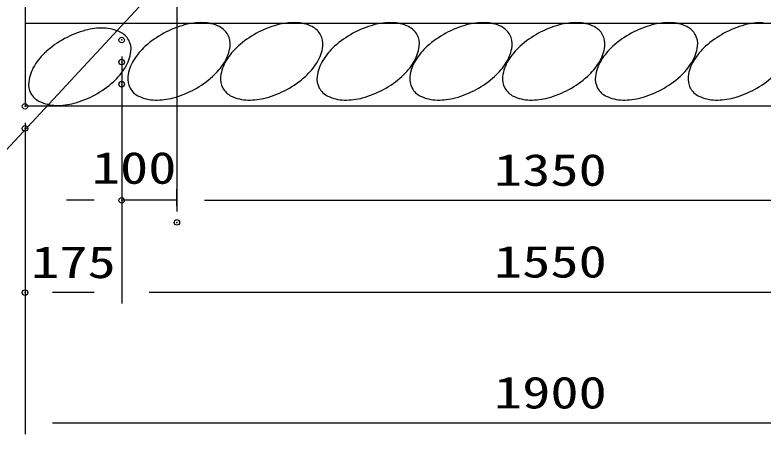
# Model space of a CAD drawing. Units: millimetres, scale not verified. Extents: x -5940 to 5940, y -4200 to 4200.
# Drawn here: x 715 to 2070, y -1555 to -796 of the extents above; entities that cross this region are included whole.
import ezdxf
from ezdxf.enums import TextEntityAlignment as Align

# ---------------------------------------------------------------- set-up
doc = ezdxf.new("R2010")
doc.units = ezdxf.units.MM
doc.header["$LTSCALE"] = 20
doc.header["$PDMODE"] = 32
doc.header["$PDSIZE"] = 10
for name, color, linetype, lineweight in [('0-1_0', 7, 'Continuous', 25), ('0-2_1', 7, 'Continuous', 25), ('0-3_EXTCNT-L', 4, 'Continuous', 25)]:
    doc.layers.add(name, color=color, linetype=linetype, lineweight=lineweight)
doc.layers.add('0-5_DEFPOINTS', color=7, linetype='Continuous')
doc.styles.add('ＭＳ ゴシック', font='')
doc.styles.get('ＭＳ ゴシック').set_extended_font_data('MS Gothic')

msp = doc.modelspace()

# ---------------------------------------------------------------- linework, layer by layer
at = {"layer": '0-1_0', "color": 1}
for p, q in [((1008.24, -366.51), (1008.24, -1151.7)), ((908.24, -871.51), (908.24, -1317.7)), ((908.24, -911.51), (908.24, -1151.7)), ((908.24, -951.51), (908.24, -1318.7)), ((733.24, -991.51), (733.24, -1554.7)), ((733.24, -1031.51), (733.24, -1318.7)), ((1008.24, -1141.7), (1008.24, -1111.7))]:
    msp.add_line(p, q, dxfattribs=at)
at = {"layer": '0-1_0'}
msp.add_line((381.81, -1382.66), (1026.02, -688.34), dxfattribs=at)
at = {"layer": '0-1_0', "color": 2}
for p, q in [((858.24, -1131.7), (808.24, -1131.7)), ((1008.24, -1131.7), (908.24, -1131.7)), ((1058.24, -1131.7), (1108.24, -1131.7)), ((1058.24, -1131.7), (2308.24, -1131.7)), ((858.24, -1298.7), (783.24, -1298.7)), ((958.24, -1297.7), (2408.24, -1297.7)), ((783.24, -1534.7), (2583.24, -1534.7))]:
    msp.add_line(p, q, dxfattribs=at)
at = {"layer": '0-2_1'}
for p, q in [((733.24, -761.51), (733.24, -961.51)), ((2633.24, -811.51), (733.24, -811.51)), ((2633.24, -961.51), (733.24, -961.51))]:
    msp.add_line(p, q, dxfattribs=at)
at = {"layer": '0-3_EXTCNT-L'}
for centre, radius, start, end in [((1052.53, -925.82), 115.68, 88.7385, 105.20457), ((1053.46, -883.64), 73.49, 64.41276, 88.7385), ((1220.46, -925.82), 115.68, 88.7385, 105.20457), ((1221.39, -883.64), 73.49, 64.41276, 88.7385), ((1395.24, -925.82), 115.68, 88.7385, 105.20457), ((1396.17, -883.64), 73.49, 64.41276, 88.7385), ((1563.16, -925.82), 115.68, 88.7385, 105.20457), ((1564.09, -883.64), 73.49, 64.41276, 88.7385), ((1731.16, -925.82), 115.68, 88.7385, 105.20457), ((1732.09, -883.64), 73.49, 64.41276, 88.7385), ((1899.16, -925.82), 115.68, 88.7385, 105.20457), ((1900.09, -883.64), 73.49, 64.41276, 88.7385), ((2067.16, -925.82), 115.68, 88.7385, 105.20457), ((888.59, -993.14), 175.38, 105.20457, 118.56194), ((872.93, -935.53), 115.68, 88.7385, 105.20457), ((873.86, -893.35), 73.49, 64.41276, 88.7385), ((1068.19, -983.43), 175.38, 105.20457, 118.56194), ((1070.33, -848.42), 34.44, 28.56194, 64.41276), ((1236.12, -983.43), 175.38, 105.20457, 118.56194), ((1238.25, -848.42), 34.44, 28.56194, 64.41276), ((1410.89, -983.43), 175.38, 105.20457, 118.56194), ((1413.03, -848.42), 34.44, 28.56194, 64.41276), ((1578.82, -983.43), 175.38, 105.20457, 118.56194), ((1580.96, -848.42), 34.44, 28.56194, 64.41276), ((1746.82, -983.43), 175.38, 105.20457, 118.56194), ((1748.96, -848.42), 34.44, 28.56194, 64.41276), ((1914.82, -983.43), 175.38, 105.20457, 118.56194), ((1916.96, -848.42), 34.44, 28.56194, 64.41276), ((2082.82, -983.43), 175.38, 105.20457, 118.56194), ((888.59, -993.14), 175.38, 118.56194, 131.91931), ((890.73, -858.13), 34.44, 28.56194, 64.41276), ((1068.19, -983.43), 175.38, 118.56194, 131.91931), ((1070.33, -848.42), 34.44, 352.71112, 28.56194), ((1236.12, -983.43), 175.38, 118.56194, 131.91931), ((1238.25, -848.42), 34.44, 352.71112, 28.56194), ((1410.89, -983.43), 175.38, 118.56194, 131.91931), ((1413.03, -848.42), 34.44, 352.71112, 28.56194), ((1578.82, -983.43), 175.38, 118.56194, 131.91931), ((1580.96, -848.42), 34.44, 352.71112, 28.56194), ((1746.82, -983.43), 175.38, 118.56194, 131.91931), ((1748.96, -848.42), 34.44, 352.71112, 28.56194), ((1914.82, -983.43), 175.38, 118.56194, 131.91931), ((1916.96, -848.42), 34.44, 352.71112, 28.56194), ((2082.82, -983.43), 175.38, 118.56194, 131.91931), ((890.73, -858.13), 34.44, 352.71112, 28.56194), ((1028.31, -939.01), 115.68, 131.91931, 148.38539), ((1031.59, -843.47), 73.49, 328.38539, 352.71112), ((1196.23, -939.01), 115.68, 131.91931, 148.38539), ((1199.52, -843.47), 73.49, 328.38539, 352.71112), ((1371.01, -939.01), 115.68, 131.91931, 148.38539), ((1374.3, -843.47), 73.49, 328.38539, 352.71112), ((1538.94, -939.01), 115.68, 131.91931, 148.38539), ((1542.22, -843.47), 73.49, 328.38539, 352.71112), ((1706.94, -939.01), 115.68, 131.91931, 148.38539), ((1710.22, -843.47), 73.49, 328.38539, 352.71112), ((1874.94, -939.01), 115.68, 131.91931, 148.38539), ((1878.22, -843.47), 73.49, 328.38539, 352.71112), ((2042.94, -939.01), 115.68, 131.91931, 148.38539), ((848.71, -948.72), 115.68, 131.91931, 148.38539), ((851.99, -853.18), 73.49, 328.38539, 352.71112), ((992.38, -916.89), 73.49, 148.38539, 172.71112), ((1160.3, -916.89), 73.49, 148.38539, 172.71112), ((1335.08, -916.89), 73.49, 148.38539, 172.71112), ((1503.01, -916.89), 73.49, 148.38539, 172.71112), ((1671.01, -916.89), 73.49, 148.38539, 172.71112), ((1839.01, -916.89), 73.49, 148.38539, 172.71112), ((2007.01, -916.89), 73.49, 148.38539, 172.71112), ((812.78, -926.61), 73.49, 148.38539, 172.71112), ((816.06, -831.06), 115.68, 311.91931, 328.38539), ((995.66, -821.35), 115.68, 311.91931, 328.38539), ((1163.59, -821.35), 115.68, 311.91931, 328.38539), ((1338.37, -821.35), 115.68, 311.91931, 328.38539), ((1506.29, -821.35), 115.68, 311.91931, 328.38539), ((1674.29, -821.35), 115.68, 311.91931, 328.38539), ((1842.29, -821.35), 115.68, 311.91931, 328.38539), ((953.64, -911.94), 34.44, 172.71112, 208.56194), ((955.78, -776.93), 175.38, 298.56194, 311.91931), ((1121.57, -911.94), 34.44, 172.71112, 208.56194), ((1123.71, -776.93), 175.38, 298.56194, 311.91931), ((1296.35, -911.94), 34.44, 172.71112, 208.56194), ((1298.49, -776.93), 175.38, 298.56194, 311.91931), ((1464.27, -911.94), 34.44, 172.71112, 208.56194), ((1466.41, -776.93), 175.38, 298.56194, 311.91931), ((1632.27, -911.94), 34.44, 172.71112, 208.56194), ((1634.41, -776.93), 175.38, 298.56194, 311.91931), ((1800.27, -911.94), 34.44, 172.71112, 208.56194), ((1802.41, -776.93), 175.38, 298.56194, 311.91931), ((1968.27, -911.94), 34.44, 172.71112, 208.56194), ((1970.41, -776.93), 175.38, 298.56194, 311.91931), ((774.04, -921.65), 34.44, 172.71112, 208.56194), ((776.18, -786.64), 175.38, 298.56194, 311.91931), ((953.64, -911.94), 34.44, 208.56194, 244.41276), ((955.78, -776.93), 175.38, 285.20457, 298.56194), ((1121.57, -911.94), 34.44, 208.56194, 244.41276), ((1123.71, -776.93), 175.38, 285.20457, 298.56194), ((1296.35, -911.94), 34.44, 208.56194, 244.41276), ((1298.49, -776.93), 175.38, 285.20457, 298.56194), ((1464.27, -911.94), 34.44, 208.56194, 244.41276), ((1466.41, -776.93), 175.38, 285.20457, 298.56194), ((1632.27, -911.94), 34.44, 208.56194, 244.41276), ((1634.41, -776.93), 175.38, 285.20457, 298.56194), ((1800.27, -911.94), 34.44, 208.56194, 244.41276), ((1802.41, -776.93), 175.38, 285.20457, 298.56194), ((1968.27, -911.94), 34.44, 208.56194, 244.41276), ((1970.41, -776.93), 175.38, 285.20457, 298.56194), ((774.04, -921.65), 34.44, 208.56194, 244.41276), ((776.18, -786.64), 175.38, 285.20457, 298.56194), ((970.51, -876.72), 73.49, 244.41276, 268.7385), ((971.44, -834.54), 115.68, 268.7385, 285.20457), ((1138.43, -876.72), 73.49, 244.41276, 268.7385), ((1139.36, -834.54), 115.68, 268.7385, 285.20457), ((1313.21, -876.72), 73.49, 244.41276, 268.7385), ((1314.14, -834.54), 115.68, 268.7385, 285.20457), ((1481.14, -876.72), 73.49, 244.41276, 268.7385), ((1482.07, -834.54), 115.68, 268.7385, 285.20457), ((1649.14, -876.72), 73.49, 244.41276, 268.7385), ((1650.07, -834.54), 115.68, 268.7385, 285.20457), ((1817.14, -876.72), 73.49, 244.41276, 268.7385), ((1818.07, -834.54), 115.68, 268.7385, 285.20457), ((1985.14, -876.72), 73.49, 244.41276, 268.7385), ((1986.07, -834.54), 115.68, 268.7385, 285.20457), ((790.91, -886.43), 73.49, 244.41276, 268.7385), ((791.84, -844.25), 115.68, 268.7385, 285.20457)]:
    msp.add_arc(centre, radius, start, end, dxfattribs=at)
at = {"layer": '0-5_DEFPOINTS'}
for p in [(908.24, -841.51), (908.24, -881.51), (908.24, -921.51), (733.24, -961.51), (733.24, -1001.51), (908.24, -1131.7), (1008.24, -1171.7), (733.24, -1298.7)]:
    msp.add_point(p, dxfattribs=at)

# ---------------------------------------------------------------- texts
at = {"layer": '0-1_0', "color": 3, "style": 'ＭＳ ゴシック', "width": 1.3}
for s, p in [('100', (854.11, -1119.12)), ('1350', (1582.45, -1122.8)), ('175', (744.24, -1289.8)), ('1550', (1582.45, -1288.8)), ('1900', (1582.45, -1525.8))]:
    msp.add_text(s, height=57.77, dxfattribs=at).set_placement(p, align=Align.BOTTOM_LEFT)

doc.saveas('drawing.dxf')
